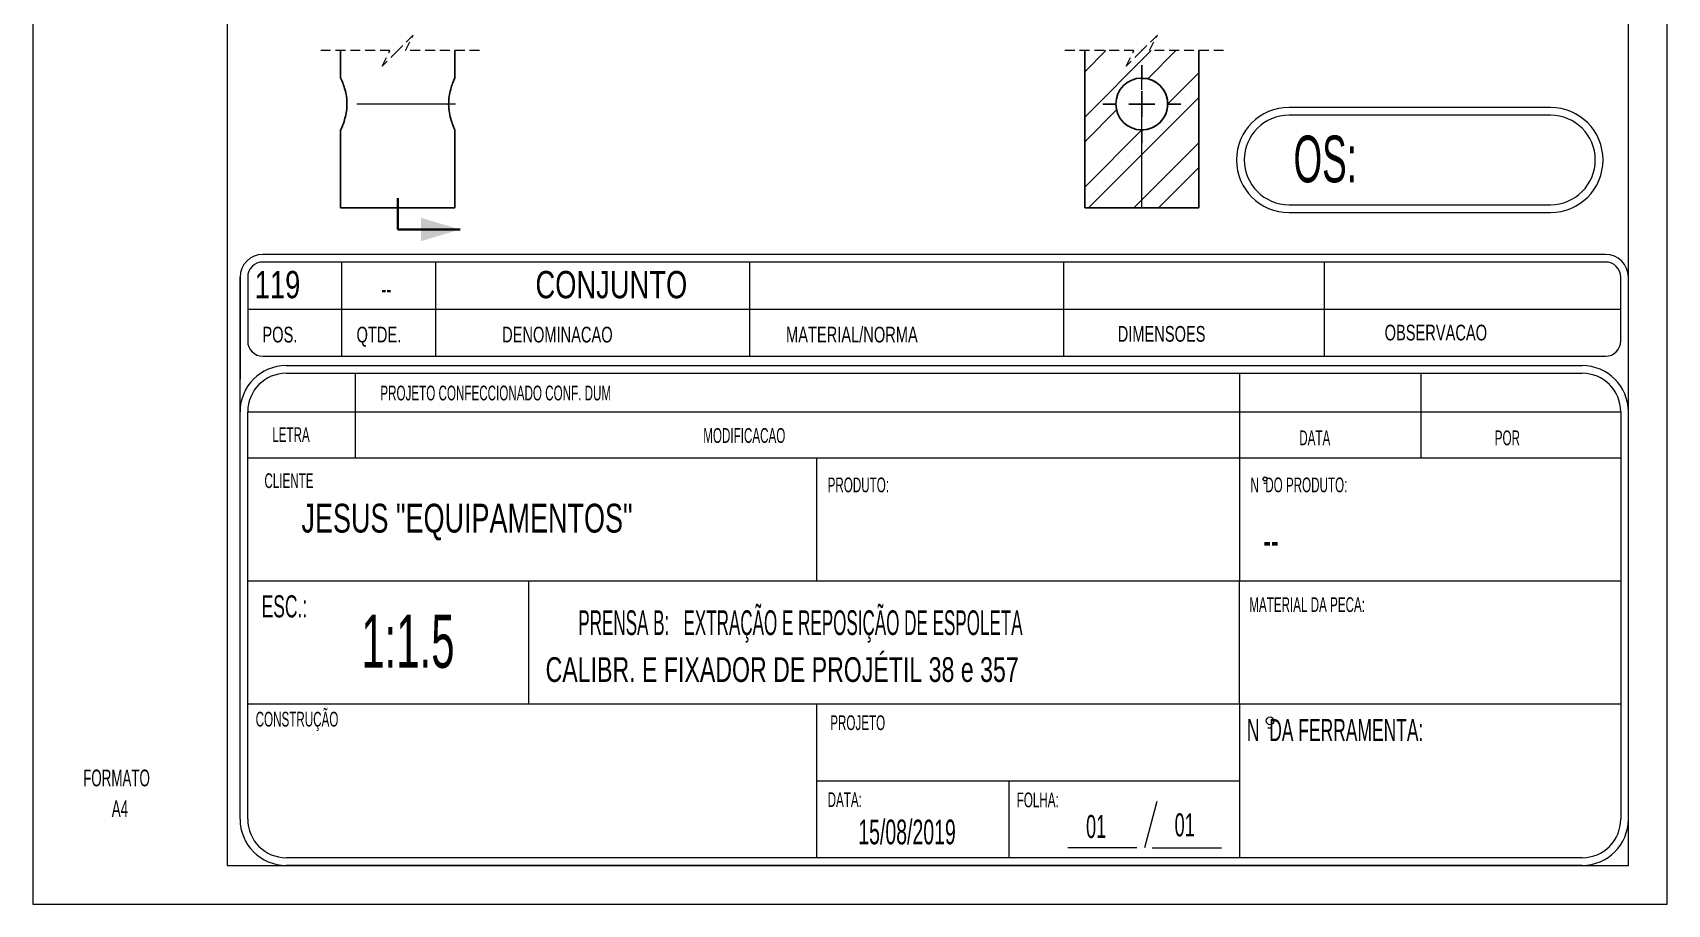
# Model space of a CAD drawing. Header units: millimetres. Extents: x 0 to 315, y 1 to 446.
# Drawn here: x 0 to 315, y 0.5 to 168.5 of the extents above; entities that cross this region are included whole.
import ezdxf

# ---------------------------------------------------------------- set-up
doc = ezdxf.new("R2010")
doc.units = ezdxf.units.MM
doc.header["$LTSCALE"] = 1.5
for name, pattern in [('CENTERX2', [20.32, 12.7, -2.54, 2.54, -2.54]), ('HIDDEN', [1.905, 1.27, -0.635]), ('PHANTOM', [12.7, 6.35, -1.27, 1.27, -1.27, 1.27, -1.27])]:
    doc.linetypes.add(name, pattern=pattern)
doc.layers.add('COTAS', color=7, linetype='Continuous')
doc.styles.add('SLDTEXTSTYLE0', font='TXT', dxfattribs={"width": 0.595745})
doc.styles.add('SLDTEXTSTYLE1', font='TXT', dxfattribs={"width": 0.75})
doc.styles.add('SLDTEXTSTYLE2', font='TXT', dxfattribs={"width": 0.589474})
doc.styles.add('SLDTEXTSTYLE3', font='TXT', dxfattribs={"width": 0.515789})
doc.styles.add('SLDTEXTSTYLE4', font='TXT', dxfattribs={"width": 0.7})
doc.styles.add('SLDTEXTSTYLE5', font='TXT', dxfattribs={"width": 0.695035})

# ---------------------------------------------------------------- blocks, each defined once
blk = doc.blocks.new('SW_NOTE_0')
at = {"color": 0, "linetype": 'Continuous', "lineweight": 18, "insert": (0, 4.16), "char_height": 3.228, "attachment_point": 1, "style": 'SLDTEXTSTYLE0'}
blk.add_mtext('FORMATO', dxfattribs=at)
blk = doc.blocks.new('SW_NOTE_0_1')
at = {"color": 0, "linetype": 'Continuous', "lineweight": 18, "insert": (0, 4.16), "char_height": 3.228, "attachment_point": 1, "style": 'SLDTEXTSTYLE0'}
blk.add_mtext('A4', dxfattribs=at)
blk = doc.blocks.new('Bloco2')
at = {"color": 7, "linetype": 'Continuous', "lineweight": 18}
for p, q in [((0.06, 445.59), (0.06, 0.09)), ((315.06, 0.09), (315.06, 445.59)), ((37.56, 438.09), (37.56, 7.59)), ((307.56, 7.59), (307.56, 438.09)), ((37.56, 7.59), (307.56, 7.59)), ((0.06, 0.09), (315.06, 0.09))]:
    blk.add_line(p, q, dxfattribs=at)
for name, p in [('SW_NOTE_0', (9.79, 21.89)), ('SW_NOTE_0_1', (15.3, 15.99))]:
    blk.add_blockref(name, p, dxfattribs=at)
blk = doc.blocks.new('SW_CENTERMARKSYMBOL_0')
at = {"layer": 'COTAS', "color": 0}
for p, q in [((0, 5), (0, 7.5)), ((-5, 0), (-7.5, 0)), ((0, 0), (-2.5, 0)), ((0, 0), (0, 2.5)), ((0, 0), (0, -2.5)), ((0, 0), (2.5, 0)), ((5, 0), (7.5, 0)), ((0, -5), (0, -7.5))]:
    blk.add_line(p, q, dxfattribs=at)
blk = doc.blocks.new('SW_HATCH_0')
at = {"color": 0, "linetype": 'Continuous', "lineweight": 18}
for p, q in [((2.5, 107.56), (-5.32, 115.37)), ((2.5, 112.32), (-0.55, 115.37)), ((2.5, 98.85), (-11.5, 112.85)), ((2.5, 94.09), (-11.5, 108.09)), ((-14, 100.5), (-11.63, 102.87)), ((-15.5, 97.03), (-14.25, 98.27)), ((2.5, 85.38), (-11.5, 99.38)), ((1.5, 95.79), (3.98, 98.27)), ((3.98, 98.27), (5, 99.29)), ((-15.5, 92.26), (-10.51, 97.26)), ((2.5, 80.62), (-11.5, 94.62)), ((1.5, 87.08), (6.5, 92.08)), ((-14, 85.06), (-10.5, 88.56)), ((2.5, 71.91), (-11.5, 85.91)), ((1.5, 82.32), (5, 85.82)), ((-15.5, 78.79), (-10.5, 83.79)), ((1.52, 68.12), (-11.5, 81.15)), ((1.5, 73.61), (6.5, 78.61)), ((-20.68, 73.61), (-19.58, 74.71)), ((-19.8, 67.76), (-14.5, 73.06)), ((-15.5, 70.08), (-10.5, 75.08)), ((1.5, 68.85), (6.5, 73.85)), ((5.5, 72.85), (7.64, 74.99)), ((-15.5, 65.32), (-10.5, 70.32)), ((-0.1, 61.04), (-11.5, 72.44)), ((-0.1, 56.27), (-9.44, 65.61)), ((1.5, 60.14), (6.5, 65.14)), ((-15.5, 56.61), (-10.5, 61.61)), ((1.5, 55.38), (6.5, 60.38)), ((-15.5, 51.85), (-10.5, 56.85)), ((-0.1, 47.57), (-8.9, 56.37)), ((-0.1, 42.8), (-8.9, 51.6)), ((0.34, 45.51), (6.5, 51.67)), ((-15.5, 43.14), (-10.42, 48.22)), ((-14, 39.88), (-9.34, 44.54)), ((0.34, 40.75), (6.5, 46.91)), ((-0.75, 34.74), (-8.9, 42.9)), ((-1.39, 30.62), (-8.7, 37.93)), ((3.57, 35.27), (5, 36.7)), ((-3.5, 24.03), (-5.5, 26.03)), ((-9.3, 8.93), (-9, 9.23)), ((-9.3, 4.17), (-9, 4.47)), ((0, 4.76), (0.3, 5.06)), ((0, 0), (0.3, 0.3)), ((-9.3, -4.54), (-9, -4.24)), ((-9.3, -9.3), (-9, -9)), ((0, -8.71), (0.3, -8.41)), ((-9.65, -18.36), (-6.75, -15.46)), ((-6.65, -15.36), (-5.85, -14.56)), ((-2.25, -15.72), (-1.09, -14.56)), ((0, -13.47), (0.3, -13.17)), ((-1.25, -34.93), (-0.22, -33.9)), ((-9.7, -36.64), (-7.75, -34.69)), ((-9.42, -43.1), (-7.75, -41.43)), ((-10.03, -59.14), (-10, -59.12)), ((-15.5, -64.62), (-12, -61.12)), ((-15.5, -69.38), (-9.3, -63.18)), ((0.3, -67.05), (4.21, -63.14)), ((-15.5, -78.09), (-9.3, -71.89)), ((0.3, -75.76), (6.5, -69.56)), ((0.3, -80.52), (6.5, -74.32)), ((-15.5, -82.85), (-9.3, -76.65)), ((0.3, -89.23), (6.5, -83.03)), ((-15.5, -91.56), (-9.3, -85.36)), ((0.3, -93.99), (6.5, -87.79)), ((-15.5, -96.32), (-9.3, -90.12)), ((0.34, -102.66), (6.5, -96.5)), ((-13.13, -102.66), (-8.78, -98.31)), ((-8.37, -102.66), (-6.3, -100.59)), ((5.1, -102.66), (6.5, -101.26)), ((-15.5, -121.76), (-11.41, -117.66)), ((-15.5, -130.46), (-2.7, -117.66)), ((-3.34, -123.07), (2.07, -117.66)), ((0.5, -127.93), (6.5, -121.93)), ((-15.5, -135.23), (-9.36, -129.09)), ((-14.74, -147.93), (6.5, -126.7)), ((-15.5, -143.93), (-4.5, -132.93)), ((-6.03, -147.93), (6.5, -135.41)), ((-1.27, -147.93), (6.5, -140.17))]:
    blk.add_line(p, q, dxfattribs=at)

msp = doc.modelspace()

# ---------------------------------------------------------------- linework, layer by layer
at = {"color": 7, "linetype": 'HIDDEN', "lineweight": 18}
for p, q in [((73.36, 168), (70.36, 165)), ((71.86, 165), (73.36, 168)), ((216.74, 168), (213.74, 165)), ((215.24, 165), (216.74, 168)), ((68.86, 165), (54.6, 165)), ((70.36, 165), (67.36, 162)), ((67.36, 162), (68.86, 165)), ((86.12, 165), (71.86, 165)), ((212.24, 165), (197.98, 165)), ((213.74, 165), (210.74, 162)), ((210.74, 162), (212.24, 165)), ((229.5, 165), (215.24, 165))]:
    msp.add_line(p, q, dxfattribs=at)
at = {"color": 7, "linetype": 'Continuous', "lineweight": 25}
for p, q in [((59.36, 165), (59.36, 159.68)), ((81.36, 159.66), (81.36, 165)), ((202.74, 134.72), (202.74, 165)), ((224.74, 165), (224.74, 134.72)), ((59.36, 149.79), (59.36, 134.72)), ((81.36, 134.72), (81.36, 149.73)), ((59.36, 134.72), (81.36, 134.72)), ((224.74, 134.72), (202.74, 134.72))]:
    msp.add_line(p, q, dxfattribs=at)
at = {"color": 7, "linetype": 'Continuous', "lineweight": 18}
for p, q in [((292.51, 154.07), (242.11, 154.07)), ((292.51, 152.57), (242.11, 152.57)), ((242.11, 135.32), (292.51, 135.32)), ((242.11, 133.82), (292.51, 133.82)), ((303.1, 125.75), (44.38, 125.75)), ((303.1, 124.28), (44.38, 124.28)), ((59.59, 106.13), (59.59, 124.28)), ((77.73, 106.13), (77.73, 124.28)), ((138.21, 106.13), (138.21, 124.28)), ((198.69, 106.13), (198.69, 124.28)), ((248.94, 106.13), (248.94, 124.28)), ((39.97, 16.92), (39.97, 121.34)), ((39.97, 121.34), (39.97, 101.72)), ((41.44, 121.34), (41.44, 109.07)), ((306.04, 109.07), (306.04, 121.34)), ((307.51, 16.92), (307.51, 121.34)), ((41.44, 115.2), (306.04, 115.2)), ((44.38, 106.13), (303.1, 106.13)), ((48.86, 104.32), (298.62, 104.32)), ((48.86, 102.84), (298.62, 102.84)), ((62.19, 86.54), (62.19, 102.84)), ((232.54, 102.84), (232.54, 86.54)), ((267.52, 102.84), (267.52, 86.54)), ((41.45, 16.92), (41.45, 95.43)), ((41.45, 95.43), (306.03, 95.43)), ((306.03, 95.43), (306.03, 16.92)), ((41.45, 86.54), (306.03, 86.54)), ((151.07, 86.54), (151.07, 62.84)), ((232.54, 86.54), (232.54, 62.84)), ((237.29, 81.68), (237.69, 81.68)), ((237.29, 81.65), (237.69, 81.65)), ((41.45, 62.84), (306.03, 62.84)), ((95.65, 39.14), (95.65, 62.84)), ((232.54, 39.14), (232.54, 62.84)), ((41.45, 39.14), (306.03, 39.14)), ((151.07, 39.14), (151.07, 9.51)), ((232.54, 39.14), (232.54, 9.51)), ((238.03, 34.5), (238.81, 34.5)), ((151.07, 24.33), (232.54, 24.33)), ((188.1, 24.33), (188.1, 9.51)), ((216.65, 20.31), (214.27, 11.42)), ((298.62, 9.51), (48.86, 9.51)), ((212.79, 11.42), (199.46, 11.42)), ((215.75, 11.42), (229.08, 11.42)), ((298.62, 8.03), (48.86, 8.03)), ((306.66, 8.03), (307.51, 8.03)), ((307.51, 8.03), (307.51, 8.89))]:
    msp.add_line(p, q, dxfattribs=at)
at = {"color": 7, "linetype": 'PHANTOM', "lineweight": 35}
msp.add_line((70.36, 130.55), (70.36, 136.55), dxfattribs=at)
at = {"color": 7, "linetype": 'Continuous', "lineweight": 35}
msp.add_line((70.36, 130.55), (82.36, 130.55), dxfattribs=at)
at = {"color": 7, "linetype": 'Continuous', "lineweight": 25}
msp.add_circle((213.74, 154.72), 5, dxfattribs=at)
at = {"color": 7, "linetype": 'Continuous', "lineweight": 18}
for centre, radius in [((237.49, 82.49), 0.37), ((237.49, 82.45), 0.37), ((238.46, 35.88), 0.741)]:
    msp.add_circle(centre, radius, dxfattribs=at)
for centre, radius, start, end in [((242.11, 143.94), 10.12, 90, 270), ((242.11, 143.94), 8.62, 90, 270), ((292.51, 143.94), 10.12, 270, 90), ((292.51, 143.94), 8.62, 270, 90), ((44.38, 121.34), 4.41, 90, 180), ((44.38, 121.34), 2.94, 90, 180), ((303.1, 121.34), 4.41, 0, 90), ((303.1, 121.34), 2.94, 0, 90), ((44.38, 109.07), 2.94, 180, 270), ((303.1, 109.07), 2.94, 270, 0), ((48.86, 95.43), 8.89, 90, 180), ((298.62, 95.43), 8.89, 0, 90), ((48.86, 95.43), 7.41, 90, 180), ((298.62, 95.43), 7.41, 0, 90), ((48.86, 16.92), 8.89, 180, 270), ((48.86, 16.92), 7.41, 180, 270), ((298.62, 16.92), 7.41, 270, 0), ((298.62, 16.92), 8.89, 270, 0)]:
    msp.add_arc(centre, radius, start, end, dxfattribs=at)
at = {"color": 7, "linetype": 'Continuous', "lineweight": 25}
for points, knots in [([(59.38, 159.68), (59.38, 159.69), (59.32, 159.83), (59.68, 159.02), (59.84, 158.58), (60.3, 157.2), (60.56, 155.76), (60.59, 154.14), (60.41, 152.73), (60, 151.31), (59.83, 150.8), (59.32, 149.59), (59.39, 149.79), (59.39, 149.79)], [0, 0, 0, 0, 0.003699, 0.039615, 0.120657, 0.246446, 0.405842, 0.564339, 0.704592, 0.833342, 0.941028, 0.998926, 1, 1, 1, 1]), ([(81.36, 149.72), (81.33, 149.81), (81.19, 150.13), (80.9, 150.83), (80.52, 151.97), (80.21, 153.44), (80.13, 155.03), (80.3, 156.52), (80.62, 157.82), (80.98, 158.83), (81.23, 159.42), (81.33, 159.65), (81.33, 159.66)], [0, 0, 0, 0, 0.026665, 0.101471, 0.220206, 0.376624, 0.538511, 0.682242, 0.813519, 0.927164, 0.995522, 1, 1, 1, 1]), ([(213.72, 149.72), (214.26, 149.77), (215.31, 149.87), (216.74, 150.64), (217.92, 151.82), (218.64, 153.38), (218.8, 155.04), (218.45, 156.59), (217.65, 157.96), (216.4, 159.05), (215, 159.68), (214.07, 159.67), (213.72, 159.66)], [0, 0, 0, 0, 0.1013567, 0.2010473, 0.3049447, 0.4161781, 0.523, 0.619346, 0.7163907, 0.8228959, 0.9342985, 1, 1, 1, 1])]:
    msp.add_open_spline(points, degree=3, knots=knots, dxfattribs=at)
at = {"color": 7, "linetype": 'Continuous', "lineweight": 35}
msp.add_solid([(82.36, 130.55), (74.86, 132.8), (74.86, 128.3)], dxfattribs=at)
at = {"layer": 'COTAS', "linetype": 'CENTERX2', "lineweight": 18}
for p, q in [((213.74, 134.57), (213.74, 165.15)), ((81.51, 154.72), (60.41, 154.72)), ((213.57, 154.72), (213.89, 154.72))]:
    msp.add_line(p, q, dxfattribs=at)

# ---------------------------------------------------------------- block references
at = {"color": 7, "linetype": 'Continuous', "lineweight": 18}
msp.add_blockref('SW_HATCH_0', (218.24, 282.66), dxfattribs=at)
at = {"layer": 'COTAS'}
for name, p in [('Bloco2', (-0.05, 0.44)), ('SW_CENTERMARKSYMBOL_0', (213.74, 154.72))]:
    msp.add_blockref(name, p, dxfattribs=at)

# ---------------------------------------------------------------- texts
at = {"color": 7, "linetype": 'Continuous', "lineweight": 0}
for s, insert, char_height, attachment_point, style in [('OS:', (242.98, 148.63), 9, 1, 'SLDTEXTSTYLE2'), ('--', (68.18, 120.9), 3.629, 2, 'SLDTEXTSTYLE0'), ('POS.', (44.28, 111.81), 3.033, 1, 'SLDTEXTSTYLE5'), ('QTDE.', (62.42, 111.81), 3.033, 1, 'SLDTEXTSTYLE5'), ('DENOMINACAO', (90.47, 111.81), 3.0335, 1, 'SLDTEXTSTYLE5'), ('MATERIAL/NORMA', (145.19, 111.81), 3.0335, 1, 'SLDTEXTSTYLE5'), ('DIMENSOES', (209.1, 111.95), 3.033, 1, 'SLDTEXTSTYLE5'), ('OBSERVACAO', (260.54, 112.2), 3.033, 1, 'SLDTEXTSTYLE5'), ('PROJETO CONFECCIONADO CONF. DUM', (67.01, 100.46), 2.8441, 1, 'SLDTEXTSTYLE2'), ('LETRA', (46.17, 92.45), 2.844, 1, 'SLDTEXTSTYLE2'), ('MODIFICACAO', (129.23, 92.28), 2.8441, 1, 'SLDTEXTSTYLE2'), ('DATA', (244.09, 91.82), 2.844, 1, 'SLDTEXTSTYLE2'), ('POR', (281.76, 91.82), 2.844, 1, 'SLDTEXTSTYLE2'), ('CLIENTE', (44.67, 83.57), 2.844, 1, 'SLDTEXTSTYLE2'), ('PRODUTO:', (153.2, 82.76), 2.844, 1, 'SLDTEXTSTYLE2'), ('N  DO PRODUTO:', (234.67, 82.76), 2.8441, 1, 'SLDTEXTSTYLE2'), ('JESUS "EQUIPAMENTOS"', (51.81, 77.71), 5.5562, 1, 'SLDTEXTSTYLE4'), ('--', (237.19, 73.92), 6.399, 1, 'SLDTEXTSTYLE3'), ('ESC.:', (44.13, 60.07), 4.266, 1, 'SLDTEXTSTYLE2'), ('PRENSA B:   EXTRAÇÃO E REPOSIÇÃO DE ESPOLETA', (105.16, 57.17), 4.7625, 1, 'SLDTEXTSTYLE3'), ('MATERIAL DA PECA:', (234.45, 59.69), 2.8441, 1, 'SLDTEXTSTYLE2'), ('1:1.5', (63.35, 56.34), 10.239, 1, 'SLDTEXTSTYLE2'), ('CALIBR. E FIXADOR DE PROJÉTIL 38 e 357', (98.85, 48.14), 4.7625, 1, 'SLDTEXTSTYLE4'), ('CONSTRUÇÃO', (42.98, 37.62), 2.844, 1, 'SLDTEXTSTYLE2'), ('PROJETO', (153.7, 36.94), 2.844, 1, 'SLDTEXTSTYLE2'), ('N  DA FERRAMENTA:', (234, 36.23), 4.2661, 1, 'SLDTEXTSTYLE2'), ('DATA:', (153.2, 22.12), 2.844, 1, 'SLDTEXTSTYLE2'), ('FOLHA:', (189.64, 22.07), 2.844, 1, 'SLDTEXTSTYLE2'), ('15/08/2019', (159.11, 16.85), 4.763, 1, 'SLDTEXTSTYLE2'), ('01', (203, 17.75), 4.444, 1, 'SLDTEXTSTYLE2'), ('01', (220.06, 18.06), 4.444, 1, 'SLDTEXTSTYLE2')]:
    msp.add_mtext(s, dxfattribs=dict(at, insert=insert, char_height=char_height, attachment_point=attachment_point, style=style))
at = {"layer": 'COTAS', "char_height": 5.25, "attachment_point": 1, "style": 'SLDTEXTSTYLE1'}
for s, insert in [('119', (42.8, 122.55)), ('CONJUNTO', (96.9, 122.55))]:
    msp.add_mtext(s, dxfattribs=dict(at, insert=insert))

doc.saveas('drawing.dxf')
